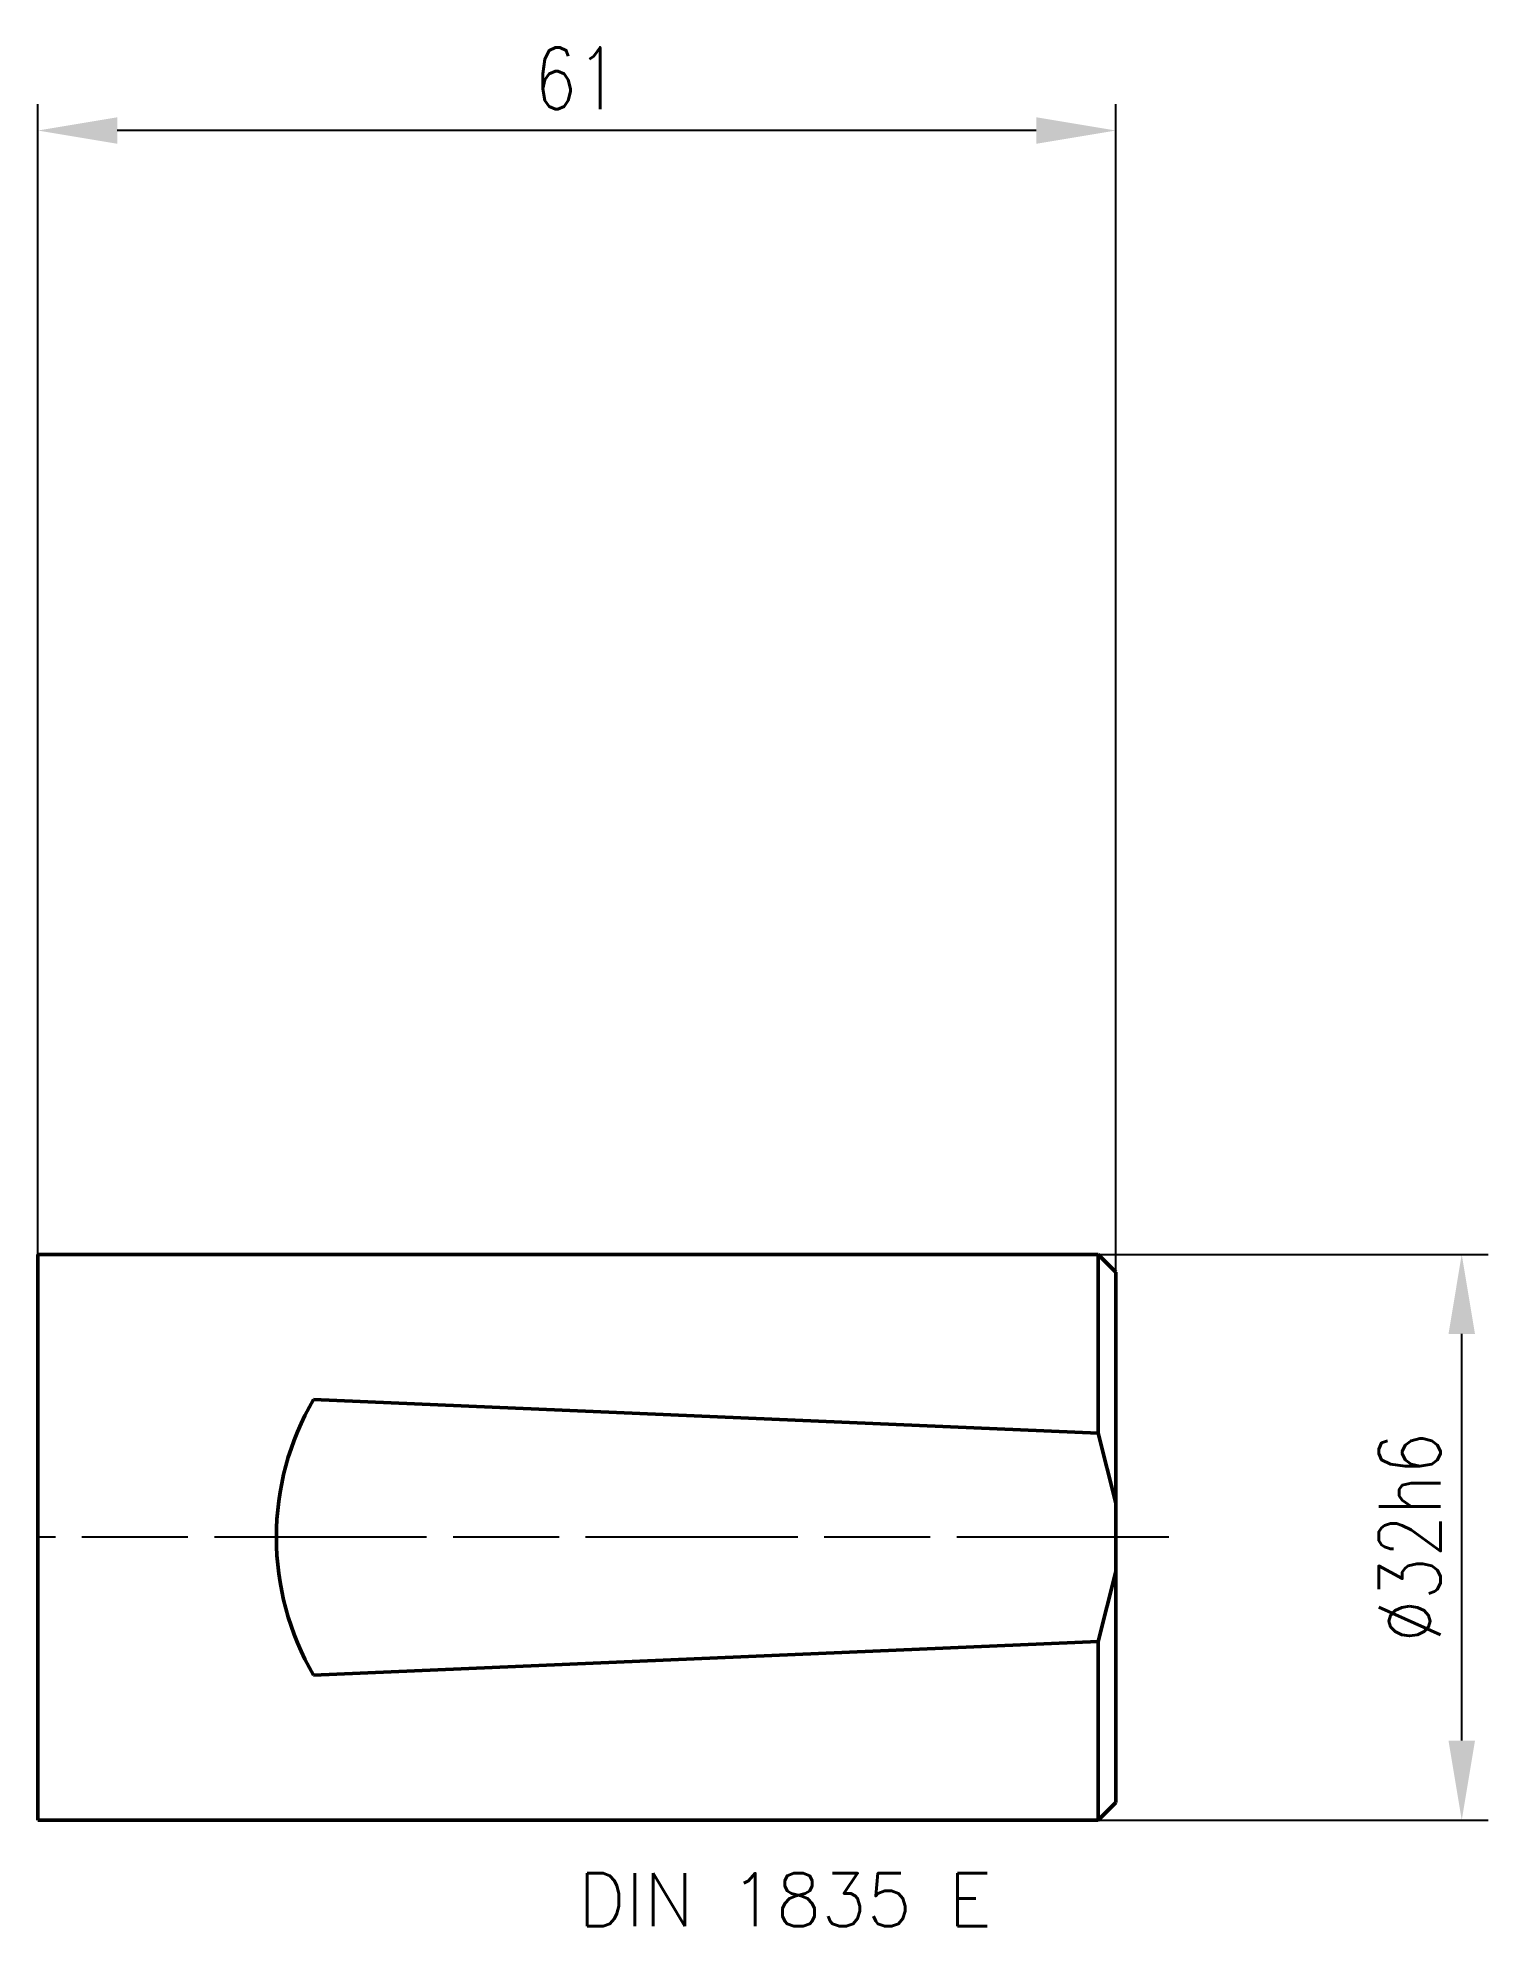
# Model space of a CAD drawing. Header units: millimetres. Extents: x 0 to 82, y -22 to 85.
import ezdxf

# ---------------------------------------------------------------- set-up
doc = ezdxf.new("R2010")
doc.units = ezdxf.units.MM
doc.header["$LTSCALE"] = 2
doc.linetypes.add('LONGDASH_DASH', pattern=[10.5, 6, -0.75, 3, -0.75])
for name, color, linetype, lineweight in [('1', 4, 'Continuous', 50), ('SK1', 4, 'Continuous', 50), ('SK2', 7, 'Continuous', 25), ('SK4', 2, 'LONGDASH_DASH', 25), ('SK6', 5, 'Continuous', 35)]:
    doc.layers.add(name, color=color, linetype=linetype, lineweight=lineweight)
doc.styles.add('SIMPLEX', font='simplex.shx', dxfattribs={"width": 0.8})
doc.dimstyles.new('WALTER_1', dxfattribs={"dimtxt": 3.5, "dimasz": 4.5, "dimexe": 1.5, "dimexo": 0, "dimgap": 1.2, "dimtad": 1, "dimdec": 3, "dimdsep": 46, "dimtxsty": 'SIMPLEX', "dimcen": 2.5, "dimazin": 2, "dimtfac": 1, "dimtdec": 3, "dimtmove": 0, "dimatfit": 0, "dimfxl": 1.25, "dimtolj": 1, "dimarcsym": 0})

# ---------------------------------------------------------------- blocks, each defined once
blk = doc.blocks.new('*D2')
at = {"layer": 'Defpoints', "color": 0, "transparency": 16777216}
for p in [(60, 16), (80.572, 16), (60, -16)]:
    blk.add_point(p, dxfattribs=at)
at = {"layer": 'SK2', "color": 0, "lineweight": -2, "transparency": 16777216}
for p, q in [((60, 16), (82.072, 16)), ((80.572, -11.5), (80.572, 11.5)), ((60, -16), (82.072, -16))]:
    blk.add_line(p, q, dxfattribs=at)
at = {"layer": 'SK2', "color": 0, "transparency": 16777216}
for points in [[(79.822, 11.5), (81.322, 11.5), (80.572, 16)], [(79.822, -11.5), (81.322, -11.5), (80.572, -16)]]:
    blk.add_solid(points, dxfattribs=at)
at = {"layer": 'SK2', "color": 0, "transparency": 16777216, "insert": (77.622, 0), "char_height": 3.5, "attachment_point": 5, "rotation": 90, "style": 'SIMPLEX'}
blk.add_mtext('\\A1;%%C32h6', dxfattribs=at)
blk = doc.blocks.new('*D3')
at = {"layer": 'Defpoints', "color": 0, "transparency": 16777216}
for p in [(0, 79.572), (0, 16), (61, 14.8744)]:
    blk.add_point(p, dxfattribs=at)
at = {"layer": 'SK2', "color": 0, "lineweight": -2, "transparency": 16777216}
for p, q in [((0, 16), (0, 81.072)), ((61, 14.8744), (61, 81.072)), ((56.5, 79.572), (4.5, 79.572))]:
    blk.add_line(p, q, dxfattribs=at)
at = {"layer": 'SK2', "color": 0, "transparency": 16777216}
for points in [[(4.5, 80.322), (4.5, 78.822), (0, 79.572)], [(56.5, 80.322), (56.5, 78.822), (61, 79.572)]]:
    blk.add_solid(points, dxfattribs=at)
at = {"layer": 'SK2', "color": 0, "transparency": 16777216, "insert": (30.5, 82.522), "char_height": 3.5, "attachment_point": 5, "style": 'SIMPLEX'}
blk.add_mtext('\\A1;61', dxfattribs=at)

msp = doc.modelspace()

# ---------------------------------------------------------------- linework, layer by layer
at = {"layer": '1'}
msp.add_line((0, 16), (0, -16), dxfattribs=at)
at = {"layer": 'SK1'}
for p, q in [((60, 16), (0, 16)), ((60, 16), (60, 5.8951)), ((60, 16), (61, 15)), ((61, 15), (61, -15)), ((15.601, 7.798), (60, 5.8951)), ((60, 5.8951), (61, 1.9371)), ((60, -5.8951), (61, -1.9371)), ((15.601, -7.798), (60, -5.8951)), ((60, -5.8951), (60, -16)), ((60, -16), (0, -16)), ((61, -15), (60, -16))]:
    msp.add_line(p, q, dxfattribs=at)
for centre, start, end in [((29.1091, -0.0235), 149.927844, 179.913558), ((29.1091, 0.0235), 180.086442, 210.072156)]:
    msp.add_arc(centre, 15.6091, start, end, dxfattribs=at)
at = {"layer": 'SK4'}
msp.add_line((64, 0), (0, 0), dxfattribs=at)

# ---------------------------------------------------------------- texts
at = {"layer": 'SK6', "style": 'SIMPLEX'}
msp.add_text('DIN 1835 E', height=3, dxfattribs=at).set_placement((30.5714, -22))

# ---------------------------------------------------------------- dimensions: what is measured, and where the dimension line sits
at = {"layer": 'SK2'}
for base, p1, p2, angle, text, picture, middle in [((0, 79.572), (61, 14.8744), (0, 16), 180, '61', '*D3', (30.5, 79.572)), ((80.572, 16), (60, -16), (60, 16), 90, '%%C32h6', '*D2', (80.572, 0))]:
    dim = msp.add_linear_dim(base=base, p1=p1, p2=p2, angle=angle, text=text, dimstyle='WALTER_1', dxfattribs=at)
    dim.commit()
    dim.dimension.update_dxf_attribs({"geometry": picture, "text_midpoint": middle, "dimtype": 160})

doc.saveas('drawing.dxf')
